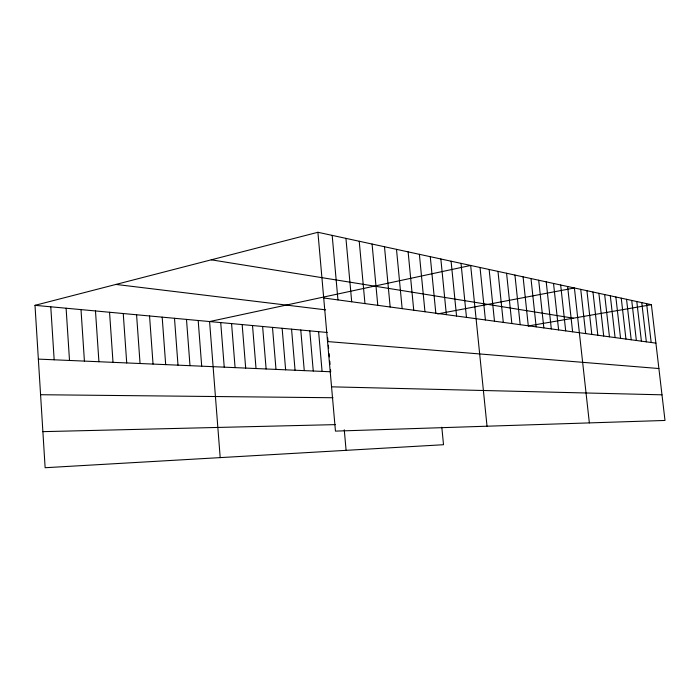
<?xml version="1.0" encoding="UTF-8"?>
<svg xmlns="http://www.w3.org/2000/svg" width="700" height="700" viewBox="0 0 700 700"><rect width="100%" height="100%" fill="white"/><g stroke="black" fill="none" stroke-linecap="round" stroke-linejoin="round"><path stroke-width="1.05" d="M441.805 427.219L443.52 444.719L45.133 467.722L35 305.331L317.905 232.277L651.394 304.701L665 420.455L335.457 431.113L317.905 232.277M437.596 313.924L574.403 287.98L589.356 422.896M528.316 325.964L651.394 304.701M42.884 431.646L335.361 424.62M40.574 394.721L332.99 397.74M331.546 386.829L661.99 394.817M38.351 359.109L330.697 371.77L330.514 369.652M327.547 341.565L658.901 368.533M35 305.331L327.224 332.474M115.964 284.428L325.588 309.846M323.706 297.973L655.918 343.14M211.26 259.814L573.352 318.185M646.625 303.669L651.175 342.493M641.76 302.61L646.336 341.836M636.799 301.534L641.401 341.171M631.724 300.431L636.361 340.48M626.544 299.303L631.207 339.78M621.25 298.156L625.949 339.062M615.843 296.984L620.567 338.336M610.312 295.776L615.072 337.584M604.66 294.551L609.455 336.822M598.885 293.3L603.706 336.044M592.97 292.014L597.835 335.248M586.924 290.701L591.815 334.425M580.738 289.354L585.664 333.585M567.621 286.51L572.617 331.817M560.665 284.996L565.696 330.873M553.534 283.447L558.6 329.91M546.219 281.864L551.311 328.921M538.702 280.227L543.839 327.906M530.994 278.556L536.165 326.856M523.075 276.832L528.281 325.789M514.938 275.065L520.179 324.686M506.581 273.254L511.849 323.558M497.98 271.381L503.291 322.394M489.134 269.465L494.48 321.195M480.034 267.488L485.415 319.961M487.025 426.213L470.671 265.449L209.589 321.554L220.194 457.616M461.02 263.358L466.471 317.389M451.089 261.196L456.566 316.041M440.842 258.974L446.355 314.65M430.273 256.681L435.829 313.224M419.379 254.31L424.961 311.745M408.126 251.869L413.735 310.214M396.498 249.349L402.15 308.639M384.493 246.741L390.171 307.011M372.076 244.037L377.781 305.331M359.231 241.255L364.963 303.59M345.94 238.368L351.697 301.779M332.176 235.375L337.951 299.915M344.269 429.809L346.098 450.345M327.696 337.785L327.976 340.97M328.352 345.223L328.632 348.408M329.105 353.719L329.385 356.904M329.761 361.156L330.041 364.341M318.605 331.678L322.079 371.402M309.785 330.855L313.267 371.017M300.773 330.015L304.264 370.624M291.559 329.166L295.059 370.23M282.135 328.291L285.635 369.819M272.484 327.39L275.993 369.408M262.614 326.471L266.123 368.979M252.516 325.535L256.025 368.541M242.165 324.572L245.682 368.095M231.569 323.592L235.086 367.631M220.719 322.586L224.236 367.159M198.188 320.495L201.696 366.188M186.489 319.401L189.998 365.68M174.492 318.29L178.001 365.164M162.181 317.144L165.681 364.63M149.546 315.971L153.037 364.079M136.579 314.773L140.053 363.519M123.244 313.53L126.718 362.941M109.55 312.261L113.006 362.346M95.48 310.949L98.919 361.734M80.999 309.61L84.42 361.104M66.106 308.227L69.51 360.465M50.776 306.801L54.163 359.8"/></g></svg>
